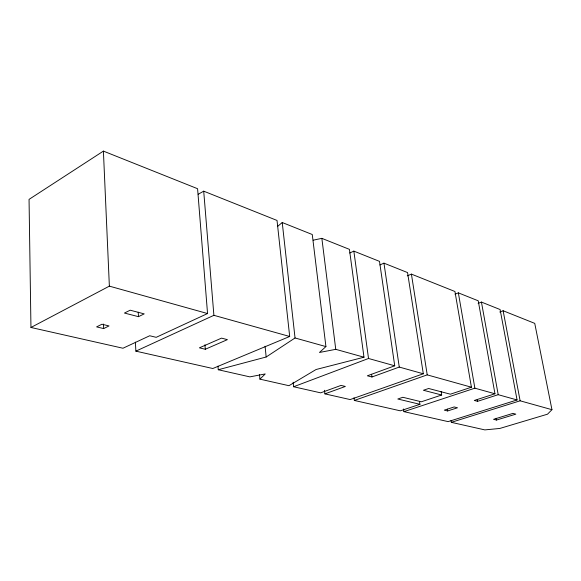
<?xml version="1.0" encoding="UTF-8"?>
<svg xmlns="http://www.w3.org/2000/svg" width="581" height="581" viewBox="0 0 581 581"><rect width="100%" height="100%" fill="white"/><g stroke="black" fill="none" stroke-linecap="round" stroke-linejoin="round"><path stroke-width="0.87" d="M499.747 312.012L503.131 310.748L534.745 323.37L551.95 409.692L547.52 414.18L499.813 428.451L484.837 429.896L451.328 422.336L451.03 420.55M313.188 240.193L321.852 238.348L349.421 249.358L363.989 357.221L316.079 369.509L288.953 385.697L259.932 379.146L265.241 373.932L249.845 376.873L218.267 369.741L217.969 366.132M277.471 226.51L282.235 222.523L312.266 234.513L325.919 346.588L319.463 352.478L335.753 349.334L363.989 357.221M218.267 369.741L266.163 357.003L295.039 337.975L325.919 346.588M103.403 151.104L29.05 199.385L30.953 327.473L122.969 348.237L149.709 335.753L156.187 337.329L207.548 313.544L197.584 188.716L103.403 151.104L109.366 286.142L30.953 327.473M198.194 194.272L203.706 191.164L277.028 220.446L289.687 336.479L212.806 368.514L135.867 351.149L135.388 342.129M103.665 328.577L109.017 325.941L101.951 324.227L96.599 326.885L103.665 328.577L103.483 324.045M138.474 316.674L144.204 313.878L130.18 310.203L124.443 313.05L138.474 316.674L138.227 312.15M135.867 351.149L213.895 315.323L289.687 336.479M349.747 253.011L353.851 251.123L379.502 261.37L394.724 365.798L367.352 375.798L371.963 376.982L399.263 367.069L423.302 373.779L407.557 272.576L383.954 263.149L379.887 264.943M205.282 349.261L227.396 339.645L221.535 338.127L199.392 347.83L205.282 349.261L204.926 344.765M407.266 275.873L411.413 274.116L454.945 291.502L471.416 387.207L450.391 394.194L428.647 388.493L423.411 390.272L441.676 394.993L441.102 391.412M455.01 294.197L458.358 292.86L478.221 300.798L494.968 393.78L474.285 400.462L477.575 401.326L498.207 394.688L517.068 399.953L500.11 309.535L481.431 302.076L478.141 303.347M293.136 382.24L293.623 386.75L368.521 358.484L394.724 365.798M324.481 390.279L324.91 393.867L345.339 386.445L341.025 385.414L320.661 392.85L293.623 386.75M423.302 373.779L350.161 399.568L324.91 393.867M353.982 397.76L354.33 400.447L427.224 374.876L471.416 387.207M441.676 394.993L421.334 401.783L402.858 397.288L397.803 399.009L419.94 404.311L419.526 401.624M419.94 404.311L400.324 410.825L354.33 400.447M403.548 408.973L403.94 411.646L474.873 388.173L494.968 393.78M447.646 410.949L457.487 407.782L454.153 406.954L444.291 410.142L447.646 410.949L447.355 409.162M517.068 399.953L448.125 421.617L403.94 411.646M451.328 422.336L520.118 400.803L551.95 409.692M496.501 420.048L515.841 414.151L512.914 413.389L493.53 419.329L496.501 420.048L496.181 418.269M109.366 286.142L207.548 313.544M503.131 310.748L520.118 400.803M481.431 302.076L498.207 394.688M477.262 399.546L477.575 401.326M458.358 292.86L474.873 388.173M411.413 274.116L427.224 374.876M383.954 263.149L399.263 367.069M371.593 374.287L371.963 376.982M353.851 251.123L368.521 358.484M321.852 238.348L335.753 349.334M282.235 222.523L295.039 337.975M265.081 346.196L266.163 357.003M259.496 374.643L259.932 379.146M203.706 191.164L213.895 315.323"/></g></svg>
